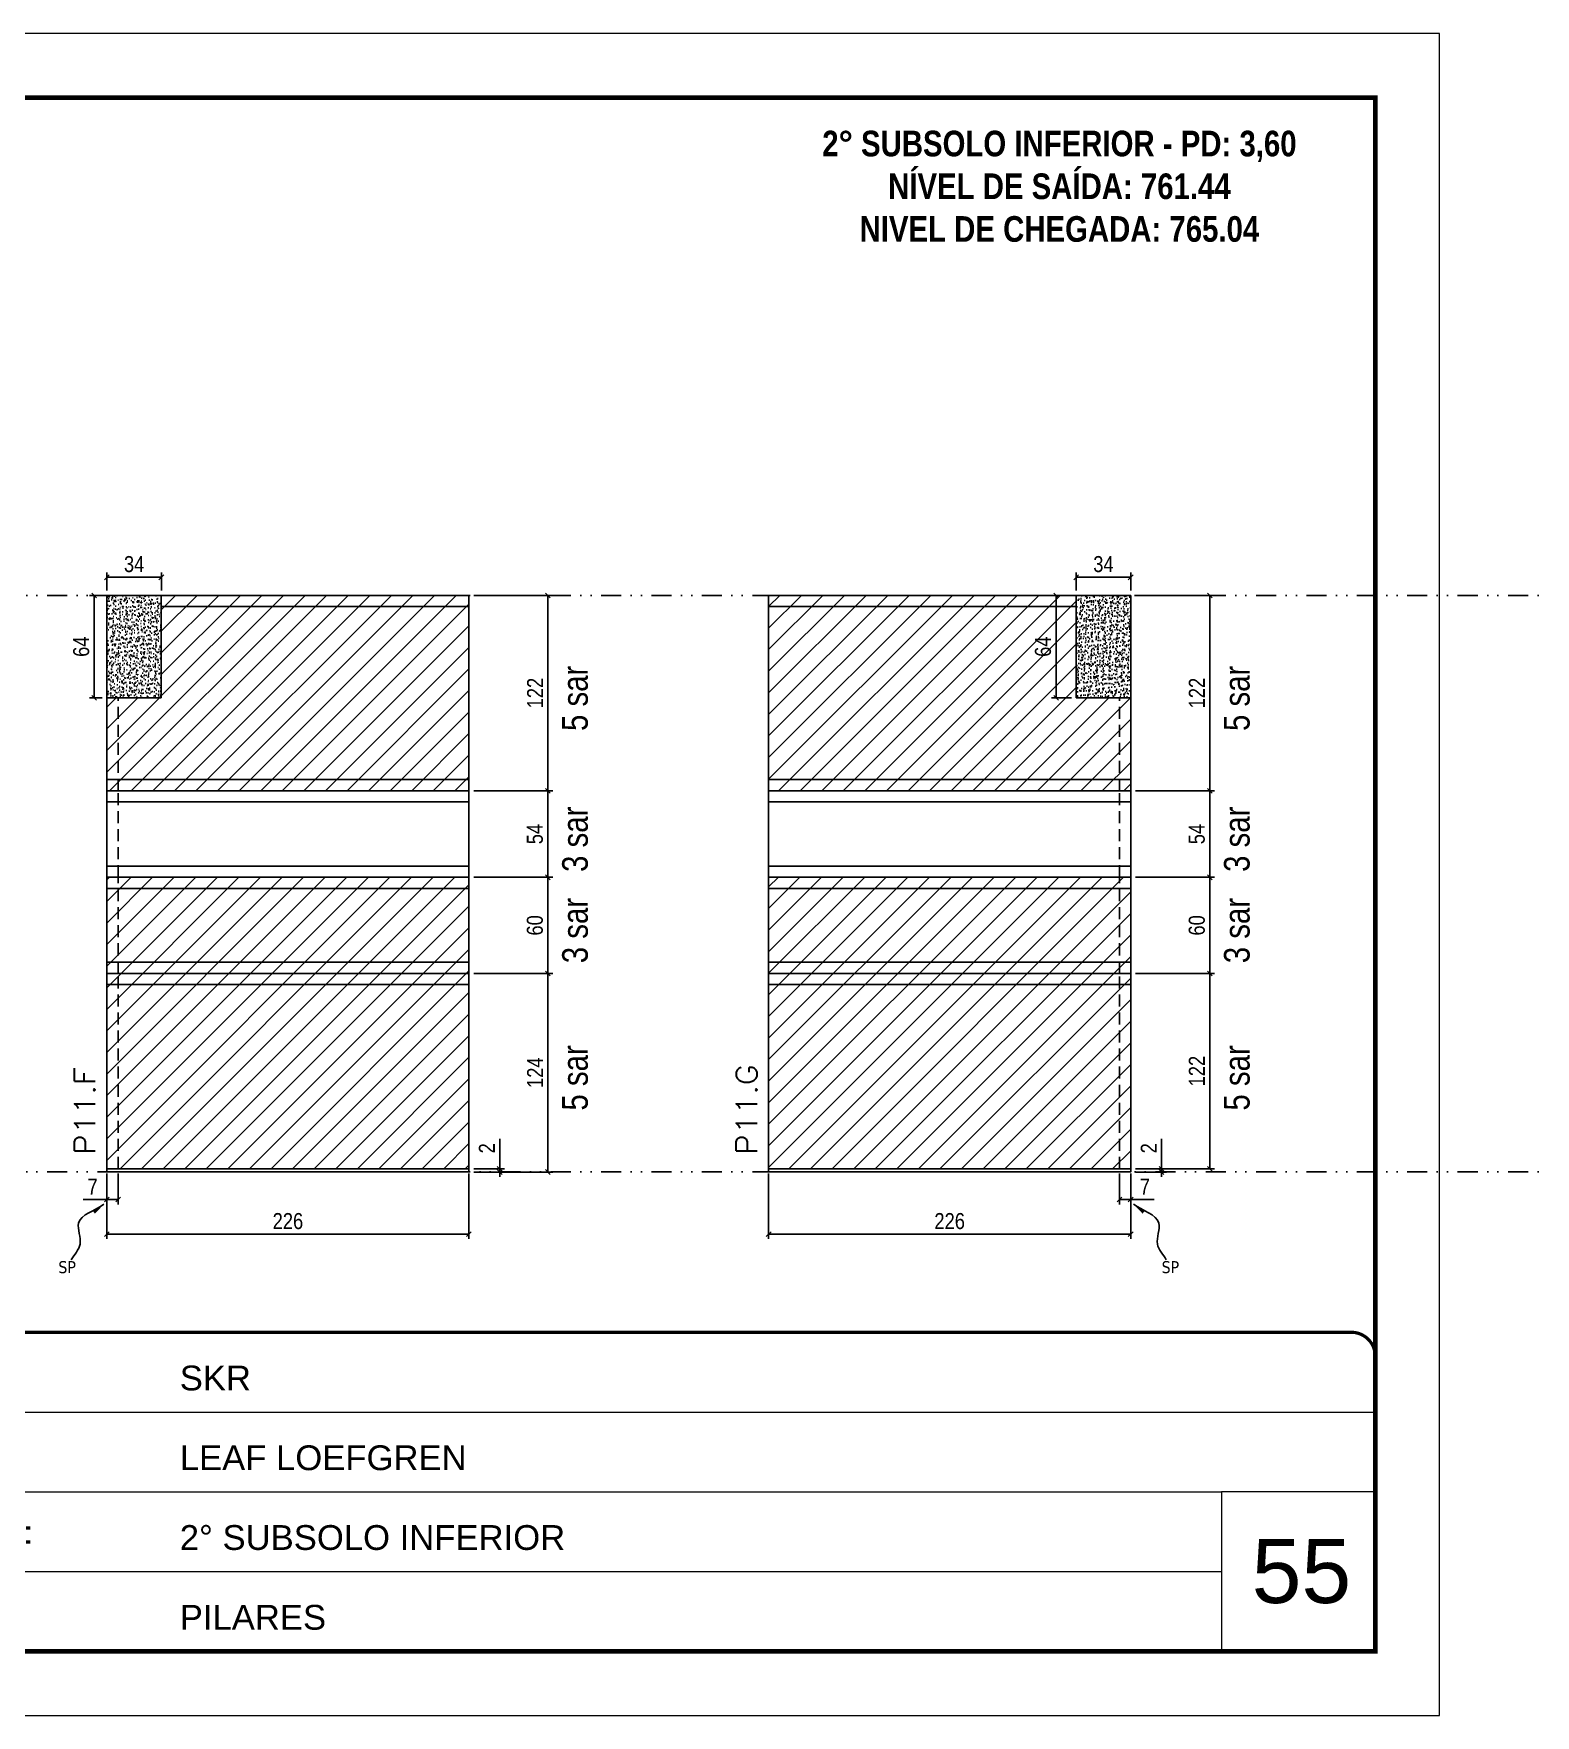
# Model space of a CAD drawing. Extents: x 13513 to 27878, y -21631 to 6985.
# Drawn here: x 18191 to 19128, y -8997 to -7947 of the extents above; entities that cross this region are included whole.
import ezdxf

# ---------------------------------------------------------------- set-up
doc = ezdxf.new("R2010")
doc.units = 0
for name, pattern in [('CONTINUO', [0]), ('DASHED', [0.75, 0.5, -0.25]), ('DIVIDE2', [0.625, 0.25, -0.125, 0, -0.125, 0, -0.125]), ('HIDDEN', [0.375, 0.25, -0.125])]:
    doc.linetypes.add(name, pattern=pattern)
for name, color, linetype, lineweight in [('CARIMBO', 255, 'Continuous', 9), ('Folhas', 255, 'Continuous', 9), ('Hachura', 251, 'Continuous', 9), ('SARRAFO DE PRESSAO', 251, 'DASHED', 9), ('Texto Seção', 7, 'Continuous', 15)]:
    doc.layers.add(name, color=color, linetype=linetype, lineweight=lineweight)
for name, color, linetype in [('COTA', 241, 'Continuous'), ('NOMENCLATURA', 7, 'Continuous'), ('Nível', 160, 'Continuous'), ('Painéis', 200, 'Continuous'), ('SARR_2.2x7', 40, 'Continuous'), ('Sarrafo de Pressão', 42, 'HIDDEN'), ('texto', 7, 'Continuous')]:
    doc.layers.add(name, color=color, linetype=linetype)
doc.styles.add('ARIAL', font='arial.ttf')
doc.styles.add('ARIAL_NARROW', font='ARIALN.TTF', dxfattribs={"height": 0.2})
doc.styles.add('COTA TECNICA', font='techl___.ttf', dxfattribs={"height": 10})
doc.styles.add('COTA TECNICA-50', font='techl___.ttf', dxfattribs={"height": 10})
doc.styles.add('REGUA-120', font='ROMANS.shx', dxfattribs={"height": 15})
doc.styles.add('ROMANC', font='techb___.ttf', dxfattribs={"height": 2.5})
doc.styles.get("Standard").update_dxf_attribs({"font": 'arial.ttf'})
doc.styles.add('Tecnologia', font='')
doc.styles.get('Tecnologia').set_extended_font_data('Forgotten Futurist')
doc.dimstyles.new('COTA PAINEL-50', dxfattribs={"dimtxt": 10, "dimasz": 3, "dimexe": 3, "dimexo": 3, "dimgap": 3, "dimtad": 1, "dimdec": 1, "dimzin": 12, "dimdsep": 46, "dimtxsty": 'COTA TECNICA-50', "dimblk1": 'OBLIQUE', "dimblk2": 'OBLIQUE', "dimsah": 1, "dimcen": 0.9, "dimclrd": 4, "dimclre": 4, "dimclrt": 240, "dimadec": 1, "dimazin": 3, "dimtfac": 1, "dimtdec": 1, "dimtmove": 0, "dimatfit": 3, "dimfxl": 1, "dimtolj": 1, "dimtzin": 12, "dimarcsym": 0})
doc.dimstyles.new('PAINEL', dxfattribs={"dimtxt": 10, "dimasz": 3, "dimexe": 3, "dimexo": 3, "dimgap": 3, "dimtad": 1, "dimdec": 1, "dimzin": 12, "dimdsep": 46, "dimtxsty": 'COTA TECNICA', "dimblk1": 'OBLIQUE', "dimblk2": 'OBLIQUE', "dimsah": 1, "dimcen": 0.9, "dimclrd": 4, "dimclre": 4, "dimclrt": 240, "dimadec": 1, "dimazin": 3, "dimtfac": 1, "dimtdec": 1, "dimtmove": 0, "dimatfit": 3, "dimfxl": 1, "dimtolj": 1, "dimtzin": 12, "dimarcsym": 0})
doc.dimstyles.get("Standard").update_dxf_attribs({"dimtxt": 0.18, "dimasz": 0.18, "dimexe": 0.18, "dimexo": 0.0625, "dimgap": 0.09, "dimtad": 0, "dimtih": 1, "dimtoh": 1, "dimdec": 4, "dimzin": 0, "dimdsep": 46, "dimtxsty": 'Standard', "dimcen": 0.09, "dimadec": 0, "dimazin": 0, "dimtfac": 1, "dimtdec": 4, "dimtofl": 0, "dimtmove": 0, "dimatfit": 3, "dimfxl": 1, "dimtolj": 1, "dimtzin": 0, "dimarcsym": 0})

# ---------------------------------------------------------------- blocks, each defined once
blk = doc.blocks.new('9999999999')
at = {"color": 30, "linetype": 'CONTINUO'}
for p, q in [((98564.6, 34230.2), (98564.6, 34429.4)), ((98564.6, 34379.6), (99584, 34379.6)), ((98564.6, 34329.8), (99488, 34329.8)), ((99584, 34329.8), (99488, 34329.8)), ((99488, 34329.8), (99488, 34230.2)), ((98564.6, 34280), (99488, 34280))]:
    blk.add_line(p, q, dxfattribs=at)
at = {"color": 30, "linetype": 'CONTINUO', "const_width": 2}
blk.add_lwpolyline([(99584, 34230.2), (99584, 34414.4, 0.414214), (99569, 34429.4), (98229, 34429.4, 0.414214), (98214, 34414.4), (98214, 34245.2, 0.414214), (98229, 34230.2), (99584, 34230.2)], format="xyb", dxfattribs=at)
at = {"layer": 'Folhas'}
blk.add_lwpolyline([(98139, 34190.2), (99624, 34190.2), (99624, 35240.2), (98139, 35240.2)], close=True, dxfattribs=at)
at = {"layer": 'Folhas', "color": 30, "const_width": 3}
blk.add_lwpolyline([(98214, 34230.2), (99584, 34230.2), (99584, 35200.2), (98214, 35200.2)], close=True, dxfattribs=at)
at = {"color": 7, "linetype": 'Continuous', "ltscale": 5, "style": 'ARIAL'}
for s, height, p in [('SKR', 15.48, (98837.7, 34393.1)), ('LEAF LOEFGREN', 15.483, (98837.7, 34343.3)), ('2° SUBSOLO INFERIOR', 15.483, (98837.7, 34293.5)), ('NOVA SISTEMAS CONSTRUTIVOS', 11.059, (98263.2, 34267.2)), ('PILARES', 15.48, (98837.7, 34243.7))]:
    blk.add_text(s, height=height, dxfattribs=at).set_placement(p)
at = {"layer": 'Folhas', "color": 7, "style": 'Tecnologia', "width": 1.5}
for s, p in [('CLIENTE:', (98573.7, 34397.2)), ('OBRA:', (98573.7, 34347.3)), ('PAVIMENTO:', (98573.7, 34297.5)), ('PROJETO:', (98573.7, 34247.7))]:
    blk.add_text(s, height=14, dxfattribs=at).set_placement(p)
blk = doc.blocks.new('_Oblique')
at = {"color": 0, "linetype": 'ByBlock', "lineweight": -2}
blk.add_line((-0.5, -0.5), (0.5, 0.5), dxfattribs=at)
blk = doc.blocks.new('*D2312')
at = {"layer": 'COTA', "color": 4, "lineweight": -2, "transparency": 16777216}
for p, q in [((18236.7, -8658.5), (18236.7, -8699.3)), ((18462.7, -8658.5), (18462.7, -8699.3)), ((18462.7, -8696.3), (18236.7, -8696.3))]:
    blk.add_line(p, q, dxfattribs=at)
at = {"layer": 'Defpoints', "color": 0, "transparency": 16777216}
for p in [(18236.7, -8655.5), (18462.7, -8655.5), (18236.7, -8696.3)]:
    blk.add_point(p, dxfattribs=at)
at = {"layer": 'COTA', "color": 4, "lineweight": -2, "transparency": 16777216, "xscale": 3, "yscale": 3, "zscale": 3, "rotation": 180}
blk.add_blockref('_Oblique', (18236.7, -8696.3), dxfattribs=at)
at = {"layer": 'COTA', "color": 4, "lineweight": -2, "transparency": 16777216, "xscale": 3, "yscale": 3, "zscale": 3}
blk.add_blockref('_Oblique', (18462.7, -8696.3), dxfattribs=at)
at = {"layer": 'COTA', "color": 240, "transparency": 16777216, "insert": (18349.7, -8688.2), "char_height": 10, "attachment_point": 5, "style": 'COTA TECNICA'}
blk.add_mtext('\\A1;226', dxfattribs=at)
blk = doc.blocks.new('*D2313')
at = {"layer": 'COTA', "color": 4, "lineweight": -2, "transparency": 16777216}
for p, q in [((18236.7, -8660.5), (18236.7, -8677.7)), ((18243.7, -8658.5), (18243.7, -8677.7)), ((18236.7, -8674.7), (18221.9, -8674.7)), ((18243.7, -8674.7), (18236.7, -8674.7))]:
    blk.add_line(p, q, dxfattribs=at)
at = {"layer": 'Defpoints', "color": 0, "transparency": 16777216}
for p in [(18236.7, -8657.5), (18243.7, -8655.5), (18236.7, -8674.7)]:
    blk.add_point(p, dxfattribs=at)
at = {"layer": 'COTA', "color": 4, "lineweight": -2, "transparency": 16777216, "xscale": 3, "yscale": 3, "zscale": 3, "rotation": 180}
blk.add_blockref('_Oblique', (18236.7, -8674.7), dxfattribs=at)
at = {"layer": 'COTA', "color": 4, "lineweight": -2, "transparency": 16777216, "xscale": 3, "yscale": 3, "zscale": 3}
blk.add_blockref('_Oblique', (18243.7, -8674.7), dxfattribs=at)
at = {"layer": 'COTA', "color": 240, "transparency": 16777216, "insert": (18227.8, -8666.6), "char_height": 10, "attachment_point": 5, "style": 'COTA TECNICA-50'}
blk.add_mtext('\\A1;7', dxfattribs=at)
blk = doc.blocks.new('*D2314')
at = {"layer": 'COTA', "color": 4, "lineweight": -2, "transparency": 16777216}
for p, q in [((18481.9, -8655.5), (18481.9, -8636.7)), ((18465.7, -8655.5), (18484.9, -8655.5)), ((18465.7, -8657.5), (18484.9, -8657.5)), ((18481.9, -8657.5), (18481.9, -8655.5)), ((18481.9, -8657.5), (18481.9, -8660.5))]:
    blk.add_line(p, q, dxfattribs=at)
at = {"layer": 'Defpoints', "color": 0, "transparency": 16777216}
for p in [(18462.7, -8655.5), (18462.7, -8657.5), (18481.9, -8657.5)]:
    blk.add_point(p, dxfattribs=at)
at = {"layer": 'COTA', "color": 4, "lineweight": -2, "transparency": 16777216, "xscale": 3, "yscale": 3, "zscale": 3}
for p, rotation in [((18481.9, -8655.5), 270), ((18481.9, -8657.5), 90)]:
    blk.add_blockref('_Oblique', p, dxfattribs=dict(at, rotation=rotation))
at = {"layer": 'COTA', "color": 240, "transparency": 16777216, "insert": (18473.9, -8642.7), "char_height": 10, "attachment_point": 5, "rotation": 90, "style": 'COTA TECNICA-50'}
blk.add_mtext('\\A1;2', dxfattribs=at)
blk = doc.blocks.new('*D2315')
at = {"layer": 'COTA', "color": 4, "lineweight": -2, "transparency": 16777216}
for p, q in [((18465.7, -8473.5), (18515, -8473.5)), ((18512, -8533.5), (18512, -8473.5)), ((18465.7, -8533.5), (18515, -8533.5))]:
    blk.add_line(p, q, dxfattribs=at)
at = {"layer": 'Defpoints', "color": 0, "transparency": 16777216}
for p in [(18462.7, -8473.5), (18512, -8473.5), (18462.7, -8533.5)]:
    blk.add_point(p, dxfattribs=at)
at = {"layer": 'COTA', "color": 4, "lineweight": -2, "transparency": 16777216, "xscale": 3, "yscale": 3, "zscale": 3}
for p, rotation in [((18512, -8473.5), 90), ((18512, -8533.5), 270)]:
    blk.add_blockref('_Oblique', p, dxfattribs=dict(at, rotation=rotation))
at = {"layer": 'COTA', "color": 240, "transparency": 16777216, "insert": (18503.9, -8503.5), "char_height": 10, "attachment_point": 5, "rotation": 90, "style": 'COTA TECNICA-50'}
blk.add_mtext('\\A1;60', dxfattribs=at)
blk = doc.blocks.new('*D2316')
at = {"layer": 'COTA', "color": 4, "lineweight": -2, "transparency": 16777216}
for p, q in [((18465.7, -8297.5), (18515, -8297.5)), ((18512, -8419.5), (18512, -8297.5)), ((18465.7, -8419.5), (18515, -8419.5))]:
    blk.add_line(p, q, dxfattribs=at)
at = {"layer": 'Defpoints', "color": 0, "transparency": 16777216}
for p in [(18462.7, -8297.5), (18512, -8297.5), (18462.7, -8419.5)]:
    blk.add_point(p, dxfattribs=at)
at = {"layer": 'COTA', "color": 4, "lineweight": -2, "transparency": 16777216, "xscale": 3, "yscale": 3, "zscale": 3}
for p, rotation in [((18512, -8297.5), 90), ((18512, -8419.5), 270)]:
    blk.add_blockref('_Oblique', p, dxfattribs=dict(at, rotation=rotation))
at = {"layer": 'COTA', "color": 240, "transparency": 16777216, "insert": (18504, -8358.5), "char_height": 10, "attachment_point": 5, "rotation": 90, "style": 'COTA TECNICA-50'}
blk.add_mtext('\\A1;122', dxfattribs=at)
blk = doc.blocks.new('*D2317')
at = {"layer": 'COTA', "color": 4, "linetype": 'ByBlock', "lineweight": -2, "transparency": 16777216}
for p, q in [((18465.7, -8533.5), (18515, -8533.5)), ((18512, -8657.5), (18512, -8533.5)), ((18465.7, -8657.5), (18515, -8657.5))]:
    blk.add_line(p, q, dxfattribs=at)
at = {"layer": 'Defpoints', "color": 0, "linetype": 'ByBlock', "transparency": 16777216}
for p in [(18462.7, -8533.5), (18512, -8533.5), (18462.7, -8657.5)]:
    blk.add_point(p, dxfattribs=at)
at = {"layer": 'COTA', "color": 4, "linetype": 'ByBlock', "lineweight": -2, "transparency": 16777216, "xscale": 3, "yscale": 3, "zscale": 3}
for p, rotation in [((18512, -8533.5), 90), ((18512, -8657.5), 270)]:
    blk.add_blockref('_Oblique', p, dxfattribs=dict(at, rotation=rotation))
at = {"layer": 'COTA', "color": 240, "linetype": 'ByBlock', "transparency": 16777216, "insert": (18504, -8595.5), "char_height": 10, "attachment_point": 5, "rotation": 90, "style": 'COTA TECNICA'}
blk.add_mtext('\\A1;124', dxfattribs=at)
blk = doc.blocks.new('*D2318')
at = {"layer": 'COTA', "color": 4, "linetype": 'ByBlock', "lineweight": -2, "transparency": 16777216}
for p, q in [((18465.7, -8533.5), (18515, -8533.5)), ((18512, -8657.5), (18512, -8533.5)), ((18465.7, -8657.5), (18515, -8657.5))]:
    blk.add_line(p, q, dxfattribs=at)
at = {"layer": 'Defpoints', "color": 0, "linetype": 'ByBlock', "transparency": 16777216}
for p in [(18462.7, -8533.5), (18512, -8533.5), (18462.7, -8657.5)]:
    blk.add_point(p, dxfattribs=at)
at = {"layer": 'COTA', "color": 4, "linetype": 'ByBlock', "lineweight": -2, "transparency": 16777216, "xscale": 3, "yscale": 3, "zscale": 3}
for p, rotation in [((18512, -8533.5), 90), ((18512, -8657.5), 270)]:
    blk.add_blockref('_Oblique', p, dxfattribs=dict(at, rotation=rotation))
at = {"layer": 'COTA', "color": 240, "linetype": 'ByBlock', "transparency": 16777216, "insert": (18504, -8595.5), "char_height": 10, "attachment_point": 5, "rotation": 90, "style": 'COTA TECNICA'}
blk.add_mtext('\\A1;124', dxfattribs=at)
blk = doc.blocks.new('*D2303')
at = {"layer": 'COTA', "color": 4, "lineweight": -2, "transparency": 16777216}
for p, q in [((18233.7, -8297.5), (18225.8, -8297.5)), ((18228.8, -8297.5), (18228.8, -8361.5)), ((18233.7, -8361.5), (18225.8, -8361.5))]:
    blk.add_line(p, q, dxfattribs=at)
at = {"layer": 'Defpoints', "color": 0, "transparency": 16777216}
for p in [(18236.7, -8297.5), (18228.8, -8361.5), (18236.7, -8361.5)]:
    blk.add_point(p, dxfattribs=at)
at = {"layer": 'COTA', "color": 4, "lineweight": -2, "transparency": 16777216, "xscale": 3, "yscale": 3, "zscale": 3}
for p, rotation in [((18228.8, -8297.5), 90), ((18228.8, -8361.5), 270)]:
    blk.add_blockref('_Oblique', p, dxfattribs=dict(at, rotation=rotation))
at = {"layer": 'COTA', "color": 240, "transparency": 16777216, "insert": (18220.7, -8329.5), "char_height": 10, "attachment_point": 5, "rotation": 90, "style": 'COTA TECNICA'}
blk.add_mtext('\\A1;64', dxfattribs=at)
blk = doc.blocks.new('*D2304')
at = {"layer": 'COTA', "color": 4, "lineweight": -2, "transparency": 16777216}
for p, q in [((18236.7, -8294.5), (18236.7, -8283.2)), ((18270.7, -8294.5), (18270.7, -8283.2)), ((18270.7, -8286.2), (18236.7, -8286.2))]:
    blk.add_line(p, q, dxfattribs=at)
at = {"layer": 'Defpoints', "color": 0, "transparency": 16777216}
for p in [(18236.7, -8286.2), (18236.7, -8297.5), (18270.7, -8297.5)]:
    blk.add_point(p, dxfattribs=at)
at = {"layer": 'COTA', "color": 4, "lineweight": -2, "transparency": 16777216, "xscale": 3, "yscale": 3, "zscale": 3, "rotation": 180}
blk.add_blockref('_Oblique', (18236.7, -8286.2), dxfattribs=at)
at = {"layer": 'COTA', "color": 4, "lineweight": -2, "transparency": 16777216, "xscale": 3, "yscale": 3, "zscale": 3}
blk.add_blockref('_Oblique', (18270.7, -8286.2), dxfattribs=at)
at = {"layer": 'COTA', "color": 240, "transparency": 16777216, "insert": (18253.7, -8278), "char_height": 10, "attachment_point": 5, "style": 'COTA TECNICA'}
blk.add_mtext('\\A1;34', dxfattribs=at)
blk = doc.blocks.new('*D2305')
at = {"layer": 'COTA', "color": 4, "lineweight": -2, "transparency": 16777216}
for p, q in [((18649.8, -8658.5), (18649.8, -8699.3)), ((18875.8, -8658.5), (18875.8, -8699.3)), ((18649.8, -8696.3), (18875.8, -8696.3))]:
    blk.add_line(p, q, dxfattribs=at)
at = {"layer": 'Defpoints', "color": 0, "transparency": 16777216}
for p in [(18649.8, -8655.5), (18875.8, -8655.5), (18875.8, -8696.3)]:
    blk.add_point(p, dxfattribs=at)
at = {"layer": 'COTA', "color": 4, "lineweight": -2, "transparency": 16777216, "xscale": 3, "yscale": 3, "zscale": 3, "rotation": 180}
blk.add_blockref('_Oblique', (18649.8, -8696.3), dxfattribs=at)
at = {"layer": 'COTA', "color": 4, "lineweight": -2, "transparency": 16777216, "xscale": 3, "yscale": 3, "zscale": 3}
blk.add_blockref('_Oblique', (18875.8, -8696.3), dxfattribs=at)
at = {"layer": 'COTA', "color": 240, "transparency": 16777216, "insert": (18762.8, -8688.2), "char_height": 10, "attachment_point": 5, "style": 'COTA TECNICA'}
blk.add_mtext('\\A1;226', dxfattribs=at)
blk = doc.blocks.new('*D2306')
at = {"layer": 'COTA', "color": 4, "lineweight": -2, "transparency": 16777216}
for p, q in [((18868.8, -8658.5), (18868.8, -8677.7)), ((18875.8, -8660.5), (18875.8, -8677.7)), ((18868.8, -8674.7), (18875.8, -8674.7)), ((18875.8, -8674.7), (18890.5, -8674.7))]:
    blk.add_line(p, q, dxfattribs=at)
at = {"layer": 'Defpoints', "color": 0, "transparency": 16777216}
for p in [(18868.8, -8655.5), (18875.8, -8657.5), (18875.8, -8674.7)]:
    blk.add_point(p, dxfattribs=at)
at = {"layer": 'COTA', "color": 4, "lineweight": -2, "transparency": 16777216, "xscale": 3, "yscale": 3, "zscale": 3, "rotation": 180}
blk.add_blockref('_Oblique', (18868.8, -8674.7), dxfattribs=at)
at = {"layer": 'COTA', "color": 4, "lineweight": -2, "transparency": 16777216, "xscale": 3, "yscale": 3, "zscale": 3}
blk.add_blockref('_Oblique', (18875.8, -8674.7), dxfattribs=at)
at = {"layer": 'COTA', "color": 240, "transparency": 16777216, "insert": (18884.7, -8666.6), "char_height": 10, "attachment_point": 5, "style": 'COTA TECNICA-50'}
blk.add_mtext('\\A1;7', dxfattribs=at)
blk = doc.blocks.new('*D2307')
at = {"layer": 'COTA', "color": 4, "lineweight": -2, "transparency": 16777216}
for p, q in [((18895.1, -8655.5), (18895.1, -8636.7)), ((18878.8, -8655.5), (18898.1, -8655.5)), ((18878.8, -8657.5), (18898.1, -8657.5)), ((18895.1, -8657.5), (18895.1, -8655.5)), ((18895.1, -8657.5), (18895.1, -8660.5))]:
    blk.add_line(p, q, dxfattribs=at)
at = {"layer": 'Defpoints', "color": 0, "transparency": 16777216}
for p in [(18875.8, -8655.5), (18875.8, -8657.5), (18895.1, -8657.5)]:
    blk.add_point(p, dxfattribs=at)
at = {"layer": 'COTA', "color": 4, "lineweight": -2, "transparency": 16777216, "xscale": 3, "yscale": 3, "zscale": 3}
for p, rotation in [((18895.1, -8655.5), 270), ((18895.1, -8657.5), 90)]:
    blk.add_blockref('_Oblique', p, dxfattribs=dict(at, rotation=rotation))
at = {"layer": 'COTA', "color": 240, "transparency": 16777216, "insert": (18887.1, -8642.7), "char_height": 10, "attachment_point": 5, "rotation": 90, "style": 'COTA TECNICA-50'}
blk.add_mtext('\\A1;2', dxfattribs=at)
blk = doc.blocks.new('*D2308')
at = {"layer": 'COTA', "color": 4, "lineweight": -2, "transparency": 16777216}
for p, q in [((18878.8, -8297.5), (18928.2, -8297.5)), ((18925.2, -8419.5), (18925.2, -8297.5)), ((18878.8, -8419.5), (18928.2, -8419.5))]:
    blk.add_line(p, q, dxfattribs=at)
at = {"layer": 'Defpoints', "color": 0, "transparency": 16777216}
for p in [(18875.8, -8297.5), (18925.2, -8297.5), (18875.8, -8419.5)]:
    blk.add_point(p, dxfattribs=at)
at = {"layer": 'COTA', "color": 4, "lineweight": -2, "transparency": 16777216, "xscale": 3, "yscale": 3, "zscale": 3}
for p, rotation in [((18925.2, -8297.5), 90), ((18925.2, -8419.5), 270)]:
    blk.add_blockref('_Oblique', p, dxfattribs=dict(at, rotation=rotation))
at = {"layer": 'COTA', "color": 240, "transparency": 16777216, "insert": (18917.1, -8358.5), "char_height": 10, "attachment_point": 5, "rotation": 90, "style": 'COTA TECNICA-50'}
blk.add_mtext('\\A1;122', dxfattribs=at)
blk = doc.blocks.new('*D2309')
at = {"layer": 'COTA', "color": 4, "lineweight": -2, "transparency": 16777216}
for p, q in [((18841.8, -8294.5), (18841.8, -8283.2)), ((18875.8, -8294.5), (18875.8, -8283.2)), ((18841.8, -8286.2), (18875.8, -8286.2))]:
    blk.add_line(p, q, dxfattribs=at)
at = {"layer": 'Defpoints', "color": 0, "transparency": 16777216}
for p in [(18875.8, -8286.2), (18841.8, -8297.5), (18875.8, -8297.5)]:
    blk.add_point(p, dxfattribs=at)
at = {"layer": 'COTA', "color": 4, "lineweight": -2, "transparency": 16777216, "xscale": 3, "yscale": 3, "zscale": 3, "rotation": 180}
blk.add_blockref('_Oblique', (18841.8, -8286.2), dxfattribs=at)
at = {"layer": 'COTA', "color": 4, "lineweight": -2, "transparency": 16777216, "xscale": 3, "yscale": 3, "zscale": 3}
blk.add_blockref('_Oblique', (18875.8, -8286.2), dxfattribs=at)
at = {"layer": 'COTA', "color": 240, "transparency": 16777216, "insert": (18858.8, -8278), "char_height": 10, "attachment_point": 5, "style": 'COTA TECNICA'}
blk.add_mtext('\\A1;34', dxfattribs=at)
blk = doc.blocks.new('*D2310')
at = {"layer": 'COTA', "color": 4, "lineweight": -2, "transparency": 16777216}
for p, q in [((18878.8, -8533.5), (18928.2, -8533.5)), ((18925.2, -8655.5), (18925.2, -8533.5)), ((18878.8, -8655.5), (18928.2, -8655.5))]:
    blk.add_line(p, q, dxfattribs=at)
at = {"layer": 'Defpoints', "color": 0, "transparency": 16777216}
for p in [(18875.8, -8533.5), (18925.2, -8533.5), (18875.8, -8655.5)]:
    blk.add_point(p, dxfattribs=at)
at = {"layer": 'COTA', "color": 4, "lineweight": -2, "transparency": 16777216, "xscale": 3, "yscale": 3, "zscale": 3}
for p, rotation in [((18925.2, -8533.5), 90), ((18925.2, -8655.5), 270)]:
    blk.add_blockref('_Oblique', p, dxfattribs=dict(at, rotation=rotation))
at = {"layer": 'COTA', "color": 240, "transparency": 16777216, "insert": (18917.1, -8594.5), "char_height": 10, "attachment_point": 5, "rotation": 90, "style": 'COTA TECNICA'}
blk.add_mtext('\\A1;122', dxfattribs=at)
blk = doc.blocks.new('*D2311')
at = {"layer": 'COTA', "color": 4, "lineweight": -2, "transparency": 16777216}
for p, q in [((18838.8, -8297.5), (18826.3, -8297.5)), ((18829.3, -8361.5), (18829.3, -8297.5)), ((18838.8, -8361.5), (18826.3, -8361.5))]:
    blk.add_line(p, q, dxfattribs=at)
at = {"layer": 'Defpoints', "color": 0, "transparency": 16777216}
for p in [(18829.3, -8297.5), (18841.8, -8297.5), (18841.8, -8361.5)]:
    blk.add_point(p, dxfattribs=at)
at = {"layer": 'COTA', "color": 4, "lineweight": -2, "transparency": 16777216, "xscale": 3, "yscale": 3, "zscale": 3}
for p, rotation in [((18829.3, -8297.5), 90), ((18829.3, -8361.5), 270)]:
    blk.add_blockref('_Oblique', p, dxfattribs=dict(at, rotation=rotation))
at = {"layer": 'COTA', "color": 240, "transparency": 16777216, "insert": (18821.1, -8329.5), "char_height": 10, "attachment_point": 5, "rotation": 90, "style": 'COTA TECNICA'}
blk.add_mtext('\\A1;64', dxfattribs=at)
blk = doc.blocks.new('*D2332')
at = {"layer": 'COTA', "color": 4, "lineweight": -2, "transparency": 16777216}
for p, q in [((18465.7, -8419.5), (18515, -8419.5)), ((18512, -8473.5), (18512, -8419.5)), ((18465.7, -8473.5), (18515, -8473.5))]:
    blk.add_line(p, q, dxfattribs=at)
at = {"layer": 'Defpoints', "color": 0, "transparency": 16777216}
for p in [(18462.7, -8419.5), (18512, -8419.5), (18462.7, -8473.5)]:
    blk.add_point(p, dxfattribs=at)
at = {"layer": 'COTA', "color": 4, "lineweight": -2, "transparency": 16777216, "xscale": 3, "yscale": 3, "zscale": 3}
for p, rotation in [((18512, -8419.5), 90), ((18512, -8473.5), 270)]:
    blk.add_blockref('_Oblique', p, dxfattribs=dict(at, rotation=rotation))
at = {"layer": 'COTA', "color": 240, "transparency": 16777216, "insert": (18503.9, -8446.5), "char_height": 10, "attachment_point": 5, "rotation": 90, "style": 'COTA TECNICA'}
blk.add_mtext('\\A1;54', dxfattribs=at)
blk = doc.blocks.new('*D2333')
at = {"layer": 'COTA', "color": 4, "lineweight": -2, "transparency": 16777216}
for p, q in [((18878.8, -8473.5), (18928.2, -8473.5)), ((18925.2, -8533.5), (18925.2, -8473.5)), ((18878.8, -8533.5), (18928.2, -8533.5))]:
    blk.add_line(p, q, dxfattribs=at)
at = {"layer": 'Defpoints', "color": 0, "transparency": 16777216}
for p in [(18875.8, -8473.5), (18925.2, -8473.5), (18875.8, -8533.5)]:
    blk.add_point(p, dxfattribs=at)
at = {"layer": 'COTA', "color": 4, "lineweight": -2, "transparency": 16777216, "xscale": 3, "yscale": 3, "zscale": 3}
for p, rotation in [((18925.2, -8473.5), 90), ((18925.2, -8533.5), 270)]:
    blk.add_blockref('_Oblique', p, dxfattribs=dict(at, rotation=rotation))
at = {"layer": 'COTA', "color": 240, "transparency": 16777216, "insert": (18917.1, -8503.5), "char_height": 10, "attachment_point": 5, "rotation": 90, "style": 'COTA TECNICA-50'}
blk.add_mtext('\\A1;60', dxfattribs=at)
blk = doc.blocks.new('*D2334')
at = {"layer": 'COTA', "color": 4, "lineweight": -2, "transparency": 16777216}
for p, q in [((18878.8, -8419.5), (18928.2, -8419.5)), ((18925.2, -8473.5), (18925.2, -8419.5)), ((18878.8, -8473.5), (18928.2, -8473.5))]:
    blk.add_line(p, q, dxfattribs=at)
at = {"layer": 'Defpoints', "color": 0, "transparency": 16777216}
for p in [(18875.8, -8419.5), (18925.2, -8419.5), (18875.8, -8473.5)]:
    blk.add_point(p, dxfattribs=at)
at = {"layer": 'COTA', "color": 4, "lineweight": -2, "transparency": 16777216, "xscale": 3, "yscale": 3, "zscale": 3}
for p, rotation in [((18925.2, -8419.5), 90), ((18925.2, -8473.5), 270)]:
    blk.add_blockref('_Oblique', p, dxfattribs=dict(at, rotation=rotation))
at = {"layer": 'COTA', "color": 240, "transparency": 16777216, "insert": (18917.1, -8446.5), "char_height": 10, "attachment_point": 5, "rotation": 90, "style": 'COTA TECNICA'}
blk.add_mtext('\\A1;54', dxfattribs=at)

msp = doc.modelspace()

# ---------------------------------------------------------------- hatches: boundary and pattern name
at = {"layer": 'COTA'}
h = msp.add_hatch(dxfattribs=at)
h.set_pattern_fill('AR-CONC', color=256, scale=0.03)
h.set_pattern_definition([(50, (-1190.7104, -8016.0258), (5.4655401, -0.4781726), [0.5715, -6.2865]), (355, (-1190.7104, -8016.026), (-1.0573026, 5.7317054), [0.4572, -5.0292175]), (100.451445, (-1190.255, -8016.0656), (4.4082374, 5.2535326), [0.4857003, -5.3427073]), (46.1842, (-1190.7104, -8014.502), (8.1323712, -1.2612698), [0.85725, -9.42975]), (96.635558, (-1190.033, -8014.607), (7.122124, 7.4227837), [0.7285507, -8.0140682]), (351.18415, (-1190.71, -8014.502), (7.122124, 7.4227837), [0.685799, -7.543792]), (21, (-1189.9484, -8014.8828), (4.5484317, -3.0679559), [0.5715, -6.2865]), (326, (-1189.9484, -8014.883), (1.8540609, 5.525639), [0.4572, -5.0292]), (71.451445, (-1189.5693, -8015.1384), (6.4024926, 2.457683), [0.4857003, -5.3426981]), (37.5, (-1190.7104, -8016.0258), (0.0926581, 2.53665117), [0, -4.96824, 0, -5.1054, 0, -5.04825]), (7.5, (-1190.7104, -8016.0258), (2.00458988, 3.00541724), [0, -2.91084, 0, -4.85394, 0, -1.92405]), (327.5, (-1192.4096, -8016.0258), (4.06771786, -0.17186232), [0, -1.905, 0, -5.9436, 0, -7.8867]), (317.5, (-1193.1716, -8016.0258), (4.44387544, 0.7627947), [0, -2.4765, 0, -3.94716, 0, -5.6007])])
h.paths.add_polyline_path([(18270.66, -8297.47), (18236.66, -8297.47), (18236.66, -8361.47), (18270.66, -8361.47)])
h = msp.add_hatch(dxfattribs=at)
h.set_pattern_fill('AR-CONC', color=256, scale=0.03)
h.set_pattern_definition([(50, (-781.5596, -8016.0258), (5.4655401, -0.4781726), [0.5715, -6.2865]), (355, (-781.5596, -8016.026), (-1.0573026, 5.7317054), [0.4572, -5.0292175]), (100.451445, (-781.104, -8016.0656), (4.4082374, 5.2535326), [0.4857003, -5.3427073]), (46.1842, (-781.5596, -8014.502), (8.1323712, -1.2612698), [0.85725, -9.42975]), (96.635558, (-780.882, -8014.607), (7.122124, 7.4227837), [0.7285507, -8.0140682]), (351.18415, (-781.5596, -8014.502), (7.122124, 7.4227837), [0.685799, -7.543792]), (21, (-780.7976, -8014.8828), (4.5484317, -3.0679559), [0.5715, -6.2865]), (326, (-780.7976, -8014.883), (1.8540609, 5.525639), [0.4572, -5.0292]), (71.451445, (-780.4185, -8015.1384), (6.4024926, 2.457683), [0.4857003, -5.3426981]), (37.5, (-781.5596, -8016.0258), (0.0926581, 2.53665117), [0, -4.96824, 0, -5.1054, 0, -5.04825]), (7.5, (-781.5596, -8016.0258), (2.00458988, 3.00541724), [0, -2.91084, 0, -4.85394, 0, -1.92405]), (327.5, (-783.2588, -8016.0258), (4.06771786, -0.17186232), [0, -1.905, 0, -5.9436, 0, -7.8867]), (317.5, (-784.021, -8016.0258), (4.44387544, 0.7627947), [0, -2.4765, 0, -3.94716, 0, -5.6007])])
h.paths.add_polyline_path([(18841.81, -8361.47), (18875.81, -8361.47), (18875.81, -8297.47), (18841.81, -8297.47)])
at = {"layer": 'Hachura', "linetype": 'ByBlock'}
h = msp.add_hatch(dxfattribs=at)
h.set_pattern_fill('ANSI31', color=256, scale=3)
h.paths.add_polyline_path([(18462.66, -8297.47), (18270.66, -8297.47), (18270.66, -8361.47), (18236.66, -8361.47), (18236.66, -8419.47), (18462.66, -8419.47)])
h.paths.add_polyline_path([(18462.66, -8533.47), (18462.66, -8473.47), (18236.66, -8473.47), (18236.66, -8533.47)])
h.paths.add_polyline_path([(18236.66, -8533.47), (18236.66, -8655.47), (18462.66, -8655.47), (18462.66, -8533.47)])
h.paths.add_polyline_path([(18649.81, -8533.47), (18649.81, -8655.47), (18875.81, -8655.47), (18875.81, -8533.47)])
h.paths.add_polyline_path([(18649.81, -8473.47), (18649.81, -8533.47), (18875.81, -8533.47), (18875.81, -8473.47)])
h.paths.add_polyline_path([(18649.81, -8297.47), (18649.81, -8419.47), (18875.81, -8419.47), (18875.81, -8361.47), (18841.81, -8361.47), (18841.81, -8297.47)])

# ---------------------------------------------------------------- linework, layer by layer
at = {"layer": 'COTA'}
for p, q in [((18236.66, -8361.47), (18236.66, -8297.47)), ((18236.66, -8297.47), (18270.66, -8297.47)), ((18875.81, -8297.47), (18841.81, -8297.47)), ((18875.81, -8361.47), (18875.81, -8297.47))]:
    msp.add_line(p, q, dxfattribs=at)
at = {"layer": 'Nível', "color": 4, "linetype": 'DIVIDE2', "ltscale": 50}
for p, q in [((13513.27, -8297.47), (21417.65, -8297.47)), ((13513.27, -8657.47), (21517.65, -8657.47))]:
    msp.add_line(p, q, dxfattribs=at)
at = {"layer": 'Painéis'}
for p, q in [((18462.66, -8297.47), (18270.66, -8297.47)), ((18270.66, -8297.47), (18270.66, -8361.47)), ((18462.66, -8655.47), (18462.66, -8297.47)), ((18649.81, -8655.47), (18649.81, -8297.47)), ((18649.81, -8297.47), (18841.81, -8297.47)), ((18841.81, -8297.47), (18841.81, -8361.47)), ((18236.66, -8361.47), (18236.66, -8655.47)), ((18270.66, -8361.47), (18236.66, -8361.47)), ((18841.81, -8361.47), (18875.81, -8361.47)), ((18875.81, -8361.47), (18875.81, -8655.47)), ((18236.66, -8419.47), (18462.66, -8419.47)), ((18875.81, -8419.47), (18649.81, -8419.47)), ((18236.66, -8473.47), (18462.66, -8473.47)), ((18875.81, -8473.47), (18649.81, -8473.47)), ((18236.66, -8533.47), (18462.66, -8533.47)), ((18875.81, -8533.47), (18649.81, -8533.47))]:
    msp.add_line(p, q, dxfattribs=at)
for points in [[(18462.66, -8655.47), (18236.66, -8655.47), (18236.66, -8657.47), (18462.66, -8657.47)], [(18649.81, -8655.47), (18875.81, -8655.47), (18875.81, -8657.47), (18649.81, -8657.47)]]:
    msp.add_lwpolyline(points, close=True, dxfattribs=at)
at = {"layer": 'SARR_2.2x7'}
for p, q in [((18270.66, -8304.47), (18462.66, -8304.47)), ((18841.81, -8304.47), (18649.81, -8304.47)), ((18236.66, -8412.47), (18462.66, -8412.47)), ((18875.81, -8412.47), (18649.81, -8412.47)), ((18236.66, -8426.47), (18462.66, -8426.47)), ((18875.81, -8426.47), (18649.81, -8426.47)), ((18236.66, -8466.47), (18462.66, -8466.47)), ((18875.81, -8466.47), (18649.81, -8466.47)), ((18236.66, -8480.47), (18462.66, -8480.47)), ((18875.81, -8480.47), (18649.81, -8480.47)), ((18236.66, -8526.47), (18462.66, -8526.47)), ((18875.81, -8526.47), (18649.81, -8526.47)), ((18236.66, -8540.47), (18462.66, -8540.47)), ((18875.81, -8540.47), (18649.81, -8540.47))]:
    msp.add_line(p, q, dxfattribs=at)
at = {"layer": 'Sarrafo de Pressão', "ltscale": 30}
for p, q in [((18243.66, -8419.47), (18243.66, -8361.47)), ((18868.81, -8419.47), (18868.81, -8361.47)), ((18243.66, -8473.47), (18243.66, -8419.47)), ((18868.81, -8473.47), (18868.81, -8419.47)), ((18243.66, -8533.47), (18243.66, -8473.47)), ((18868.81, -8533.47), (18868.81, -8473.47)), ((18243.66, -8655.47), (18243.66, -8533.47)), ((18868.81, -8655.47), (18868.81, -8533.47))]:
    msp.add_line(p, q, dxfattribs=at)

# ---------------------------------------------------------------- block references
at = {"layer": 'SARRAFO DE PRESSAO', "color": 6, "linetype": 'ByBlock'}
msp.add_blockref('9999999999', (-80555.51, -43186.95), dxfattribs=at)

# ---------------------------------------------------------------- texts
at = {"layer": 'CARIMBO', "style": 'ARIAL'}
msp.add_text('55', height=40, dxfattribs=at).set_placement((18951.33, -8926.61))
at = {"layer": 'NOMENCLATURA', "style": 'ARIAL_NARROW'}
for s, p in [('5 sar', (18536.9, -8382.14)), ('5 sar', (18950.05, -8382.14)), ('3 sar', (18536.9, -8470.14)), ('3 sar', (18950.05, -8470.14)), ('3 sar', (18536.9, -8527.14)), ('3 sar', (18950.05, -8527.14)), ('5 sar', (18536.9, -8619.14)), ('5 sar', (18950.05, -8619.14))]:
    msp.add_text(s, height=16, rotation=90, dxfattribs=at).set_placement(p)
at = {"layer": 'NOMENCLATURA', "color": 2, "insert": (18831.31, -7980.69), "char_height": 16, "attachment_point": 2, "style": 'ROMANC'}
msp.add_mtext_dynamic_manual_height_columns('\\P2° SUBSOLO INFERIOR - PD: 3,60\\PNÍVEL DE SAÍDA: 761.44\\PNIVEL DE CHEGADA: 765.04', width=432.3511, gutter_width=1, heights=[0], dxfattribs=at)
at = {"layer": 'texto', "color": 0, "char_height": 7.5, "attachment_point": 5}
for insert in [(18211.88, -8716.96), (18900.59, -8716.96)]:
    msp.add_mtext('{\\fTahoma|b0|i0|c0|p34;\\C4;SP}', dxfattribs=dict(at, insert=insert))
at = {"layer": 'Texto Seção', "style": 'REGUA-120', "width": 1.1}
for s, p in [('P11.F', (18229.41, -8646.7)), ('P11.G', (18642.56, -8646.7))]:
    msp.add_text(s, height=13, rotation=90, dxfattribs=at).set_placement(p)

# ---------------------------------------------------------------- dimensions: what is measured, and where the dimension line sits
at = {"layer": 'COTA'}
for base, p1, p2, dimstyle, picture, middle in [((18236.66, -8286.22), (18270.66, -8297.47), (18236.66, -8297.47), 'PAINEL', '*D2304', (18253.66, -8278)), ((18875.81, -8674.71), (18868.81, -8655.47), (18875.81, -8657.47), 'COTA PAINEL-50', '*D2306', (18884.68, -8666.63))]:
    dim = msp.add_linear_dim(base=base, p1=p1, p2=p2, dimstyle=dimstyle, dxfattribs=at)
    dim.commit()
    dim.dimension.update_dxf_attribs({"geometry": picture, "text_midpoint": middle})
for base, p1, p2, angle, dimstyle, picture, middle in [((18875.81, -8286.22), (18841.81, -8297.47), (18875.81, -8297.47), 180, 'PAINEL', '*D2309', (18858.81, -8278)), ((18228.8, -8361.47), (18236.66, -8297.47), (18236.66, -8361.47), 90, 'PAINEL', '*D2303', (18220.69, -8329.47)), ((18512.03, -8297.47), (18462.66, -8419.47), (18462.66, -8297.47), 90, 'COTA PAINEL-50', '*D2316', (18503.97, -8358.47)), ((18829.25, -8297.47), (18841.81, -8361.47), (18841.81, -8297.47), 90, 'PAINEL', '*D2311', (18821.15, -8329.47)), ((18925.18, -8297.47), (18875.81, -8419.47), (18875.81, -8297.47), 90, 'COTA PAINEL-50', '*D2308', (18917.12, -8358.47)), ((18512.03, -8419.47), (18462.66, -8473.47), (18462.66, -8419.47), 90, 'PAINEL', '*D2332', (18503.92, -8446.47)), ((18925.18, -8419.47), (18875.81, -8473.47), (18875.81, -8419.47), 90, 'PAINEL', '*D2334', (18917.07, -8446.47)), ((18512.03, -8473.47), (18462.66, -8533.47), (18462.66, -8473.47), 90, 'COTA PAINEL-50', '*D2315', (18503.92, -8503.47)), ((18925.18, -8473.47), (18875.81, -8533.47), (18875.81, -8473.47), 90, 'COTA PAINEL-50', '*D2333', (18917.07, -8503.47)), ((18925.18, -8533.47), (18875.81, -8655.47), (18875.81, -8533.47), 90, 'PAINEL', '*D2310', (18917.12, -8594.47)), ((18236.66, -8674.71), (18243.66, -8655.47), (18236.66, -8657.47), 180, 'COTA PAINEL-50', '*D2313', (18227.79, -8666.63))]:
    dim = msp.add_linear_dim(base=base, p1=p1, p2=p2, angle=angle, dimstyle=dimstyle, dxfattribs=at)
    dim.commit()
    dim.dimension.update_dxf_attribs({"geometry": picture, "text_midpoint": middle})
at = {"layer": 'COTA', "linetype": 'ByBlock'}
for picture in ['*D2317', '*D2318']:
    dim = msp.add_aligned_dim(p1=(18462.66, -8657.47), p2=(18462.66, -8533.47), distance=-49.37, dimstyle='PAINEL', dxfattribs=at)
    dim.commit()
    dim.dimension.update_dxf_attribs({"geometry": picture, "text_midpoint": (18503.95, -8595.47)})
at = {"layer": 'COTA'}
for base, p1, p2, picture, middle in [((18481.92, -8657.47), (18462.66, -8655.47), (18462.66, -8657.47), '*D2314', (18481.92, -8642.72)), ((18895.07, -8657.47), (18875.81, -8655.47), (18875.81, -8657.47), '*D2307', (18895.07, -8642.72))]:
    dim = msp.add_linear_dim(base=base, p1=p1, p2=p2, angle=90, dimstyle='COTA PAINEL-50', dxfattribs=at)
    dim.commit()
    dim.dimension.update_dxf_attribs({"geometry": picture, "text_midpoint": middle, "dimtype": 160})
dim = msp.add_linear_dim(base=(18236.66, -8696.29), p1=(18462.66, -8655.47), p2=(18236.66, -8655.47), angle=180, dimstyle='PAINEL', override={"dimarcsym": 2}, dxfattribs=at)
dim.commit()
dim.dimension.update_dxf_attribs({"geometry": '*D2312', "text_midpoint": (18349.66, -8688.19)})
dim = msp.add_linear_dim(base=(18875.81, -8696.29), p1=(18649.81, -8655.47), p2=(18875.81, -8655.47), dimstyle='PAINEL', override={"dimarcsym": 2}, dxfattribs=at)
dim.commit()
dim.dimension.update_dxf_attribs({"geometry": '*D2305', "text_midpoint": (18762.81, -8688.19)})

# ---------------------------------------------------------------- leaders
at = {"layer": 'COTA', "path_type": 1}
for points in [[(18234.83, -8677.65), (18219.04, -8689.48), (18219.97, -8702.49), (18214.42, -8712.27)], [(18877.64, -8677.65), (18893.42, -8689.48), (18892.5, -8702.49), (18898.05, -8712.27)]]:
    msp.add_leader(points, dimstyle='Standard', override={"dimasz": 8}, dxfattribs=at)

doc.saveas('drawing.dxf')
